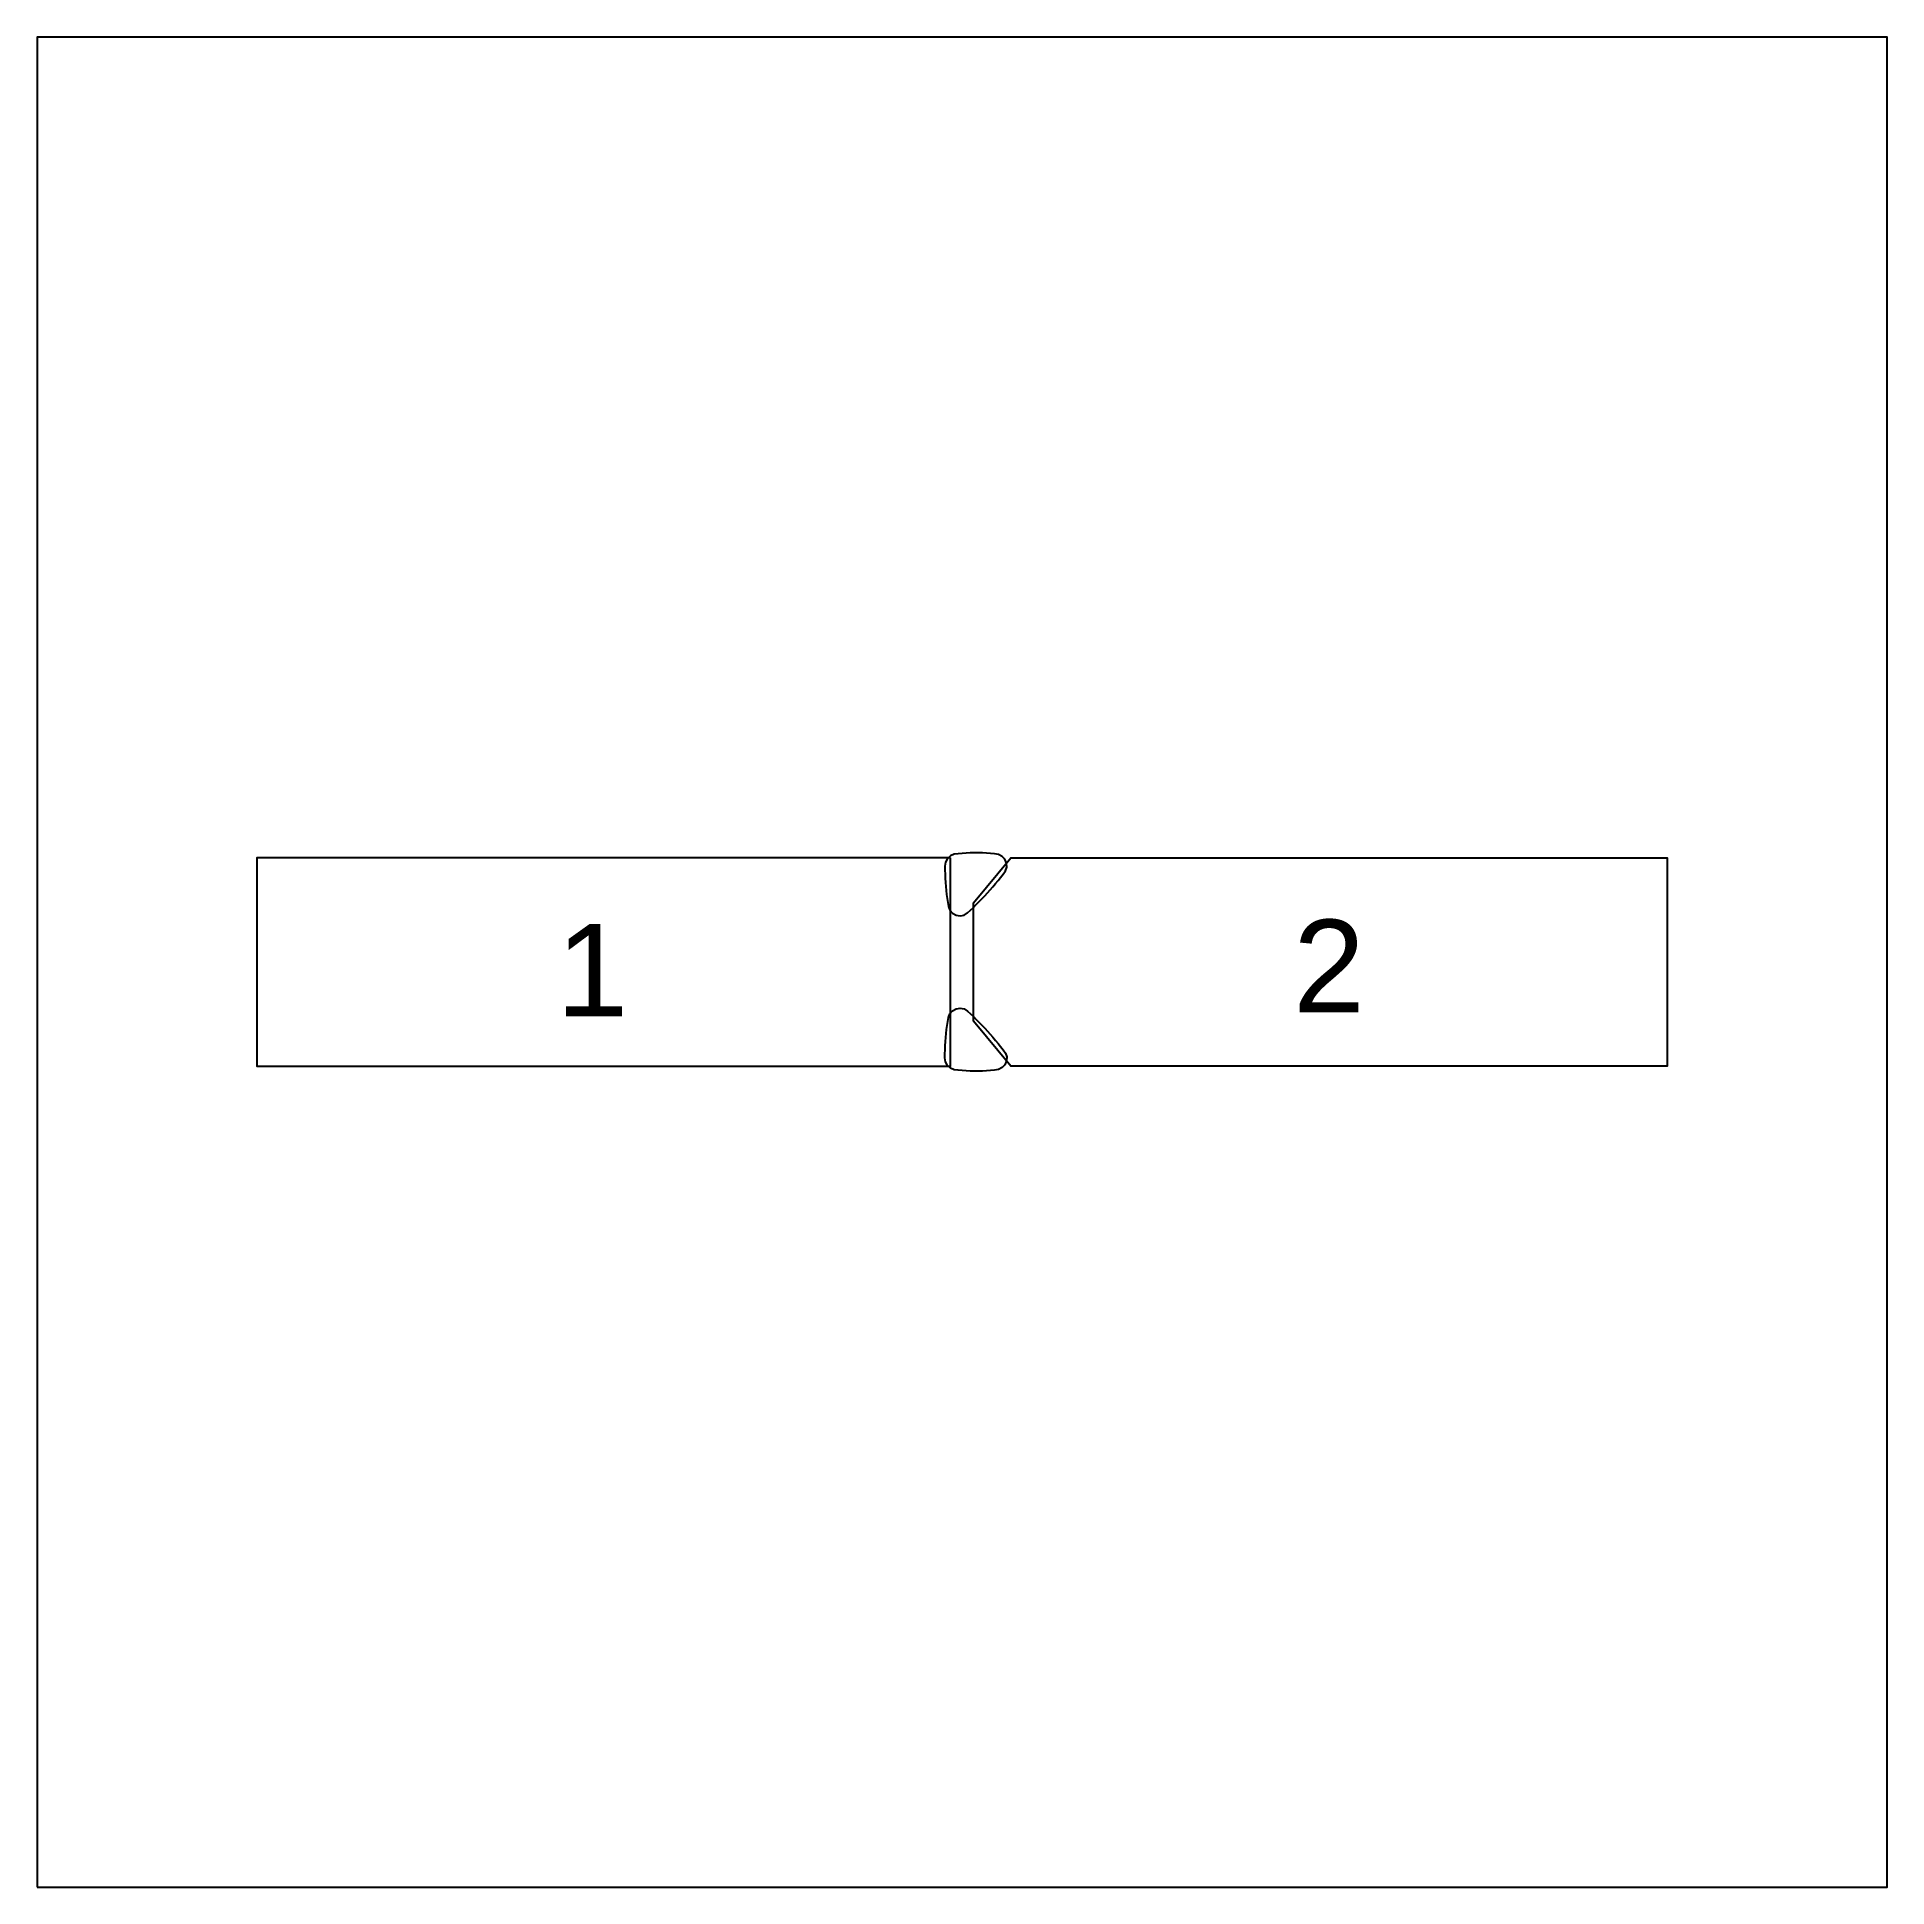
# Model space of a CAD drawing. Header units: millimetres. Extents: x 0 to 800, y 0 to 800.
import ezdxf

# ---------------------------------------------------------------- set-up
doc = ezdxf.new("R2010")
doc.units = ezdxf.units.MM
doc.styles.get("Standard").update_dxf_attribs({"font": 'arial.ttf'})

msp = doc.modelspace()

# ---------------------------------------------------------------- linework, layer by layer
for points in [[(0, 0), (800, 0), (800, 800), (0, 800)], [(395, 445), (95, 445), (95, 355), (395, 355)], [(405.33, 447.23), (403.57, 447.19), (401.82, 447.11), (400.07, 446.98), (398.32, 446.81), (396.58, 446.58), (394.96, 445.92), (393.67, 444.75), (392.87, 443.2), (392.63, 441.47), (392.62, 439.71), (392.65, 437.95), (392.71, 436.2), (392.81, 434.45), (392.95, 432.7), (393.12, 430.95), (393.32, 429.21), (393.56, 427.47), (393.84, 425.73), (394.15, 424), (394.77, 422.37), (395.91, 421.05), (397.44, 420.21), (399.17, 419.94), (400.88, 420.28), (402.37, 421.19), (403.65, 422.4), (404.91, 423.62), (406.16, 424.85), (407.39, 426.1), (408.61, 427.37), (409.81, 428.64), (411, 429.94), (412.17, 431.24), (413.33, 432.56), (414.48, 433.89), (415.6, 435.24), (416.72, 436.6), (417.81, 437.97), (418.82, 439.4), (419.34, 441.07), (419.25, 442.81), (418.57, 444.42), (417.38, 445.69), (415.82, 446.48), (414.09, 446.76), (412.34, 446.94), (410.59, 447.08), (408.84, 447.17), (407.08, 447.22)], [(405, 425.55), (421.09, 445), (705, 445), (705, 355), (421.09, 355), (405, 374.45)], [(405.33, 352.77), (403.57, 352.81), (401.82, 352.89), (400.07, 353.02), (398.32, 353.19), (396.58, 353.42), (394.96, 354.08), (393.67, 355.25), (392.87, 356.8), (392.63, 358.53), (392.62, 360.29), (392.65, 362.05), (392.71, 363.8), (392.81, 365.55), (392.95, 367.3), (393.12, 369.05), (393.32, 370.79), (393.56, 372.53), (393.84, 374.27), (394.15, 376), (394.77, 377.63), (395.91, 378.95), (397.44, 379.79), (399.17, 380.06), (400.88, 379.72), (402.37, 378.81), (403.65, 377.6), (404.91, 376.38), (406.16, 375.15), (407.39, 373.9), (408.61, 372.63), (409.81, 371.36), (411, 370.06), (412.17, 368.76), (413.33, 367.44), (414.48, 366.11), (415.6, 364.76), (416.72, 363.4), (417.81, 362.03), (418.82, 360.6), (419.34, 358.93), (419.25, 357.19), (418.57, 355.58), (417.38, 354.31), (415.82, 353.52), (414.09, 353.24), (412.34, 353.06), (410.59, 352.92), (408.84, 352.83), (407.08, 352.78)]]:
    msp.add_lwpolyline(points, close=True)

# ---------------------------------------------------------------- texts
for s, p in [('1', (224.56, 376.49)), ('2', (543.17, 378.28))]:
    msp.add_text(s, height=40).set_placement(p)

doc.saveas('drawing.dxf')
